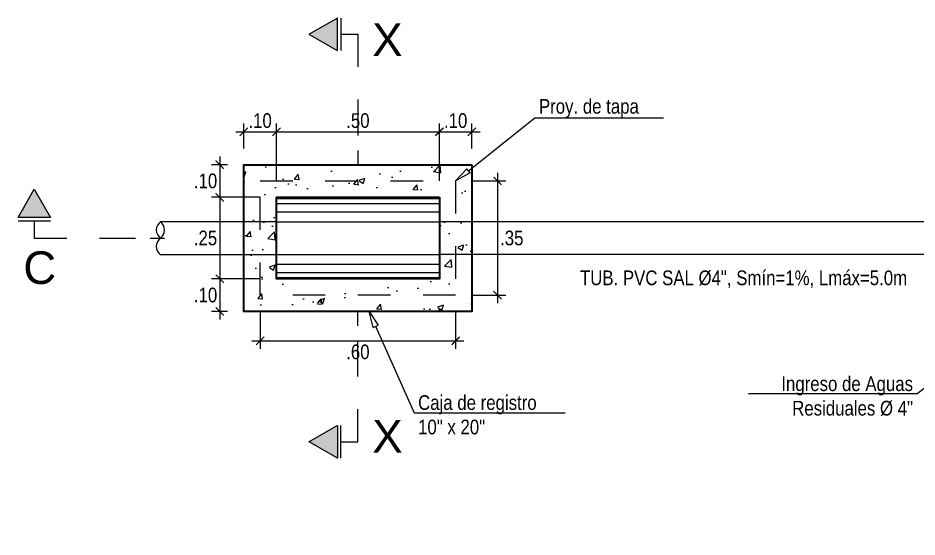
# Model space of a CAD drawing. Header units: metres. Extents: x 0 to 1935, y 0 to 1529.
# Drawn here: x 1861.746 to 1864.505, y 1490.252 to 1491.844 of the extents above; entities that cross this region are included whole.
import ezdxf
from ezdxf import colors
from ezdxf.entities.mleader import LeaderData, LeaderLine
from ezdxf.enums import TextEntityAlignment as Align
from ezdxf.math import Vec2, Vec3

# ---------------------------------------------------------------- set-up
doc = ezdxf.new("R2010")
doc.units = ezdxf.units.M
doc.header["$LTSCALE"] = 0.005
doc.linetypes.add('ACAD_ISO02W100', pattern=[15, 12, -3])
doc.linetypes.add('ACAD_ISO04W100', pattern=[30.5, 24, -3, 0.5, -3])
for name, color, linetype, lineweight in [('-Achurado', 251, 'Continuous', 5), ('-Acotado', 251, 'Continuous', 5), ('-Corte', 7, 'Continuous', 35), ('-Eje', 1, 'ACAD_ISO04W100', 9), ('-Proyeccion', 85, 'ACAD_ISO02W100', 9), ('-Textos', 7, 'Continuous', 20), ('-Tub. Desague', 20, 'Continuous', 20), ('-Vista', 148, 'Continuous', 9)]:
    doc.layers.add(name, color=color, linetype=linetype, lineweight=lineweight)
doc.styles.add('-Arial', font='arial.ttf')
doc.styles.add('-Arial Narrow', font='ARIALN.TTF')
doc.dimstyles.new('Esc 1_25', dxfattribs={"dimscale": 0.025, "dimtxt": 1.8, "dimasz": 1, "dimexe": 1, "dimexo": 2, "dimgap": 0.45, "dimtad": 2, "dimtih": 1, "dimtoh": 1, "dimzin": 4, "dimdsep": 46, "dimtxsty": '-Arial Narrow', "dimblk": 'ARCHTICK', "dimcen": 1, "dimdle": 1, "dimclrd": 256, "dimclre": 256, "dimclrt": 7, "dimadec": 0, "dimazin": 0, "dimtfac": 1, "dimtix": 1, "dimtmove": 1, "dimatfit": 2, "dimldrblk": 'ARCHTICK', "dimfxl": 1, "dimtolj": 2, "dimlwd": 5, "dimlwe": 0, "dimarcsym": 0})

# ---------------------------------------------------------------- blocks, each defined once
blk = doc.blocks.new('Corte Vertical 1_1000')
at = {"layer": '-Eje'}
blk.add_hatch(color=256, dxfattribs=at).paths.add_polyline_path([(13.34, -3.56), (9.86, -1.57), (9.86, -5.55)])
for p, q in [((9.44, -1.57), (9.44, -5.55)), ((9.44, -3.56), (7.34, -3.56))]:
    blk.add_line(p, q, dxfattribs=at)
blk.add_lwpolyline([(13.34, -3.56), (9.86, -5.55), (9.86, -1.57)], close=True, dxfattribs=at)
for points in [[(7.34, -3.56), (7.34, -16.05)], [(7.34, -14.25), (7.34, -16)], [(7.34, -17.81), (7.34, -19.56)]]:
    blk.add_lwpolyline(points, dxfattribs=at)
at = {"layer": '-Eje', "style": '-Arial'}
blk.add_attdef('A', text='', height=4, dxfattribs=at).set_placement((3.71, -4.24), align=Align.MIDDLE)
blk = doc.blocks.new('_ClosedBlank')
at = {"color": 0, "linetype": 'ByBlock', "lineweight": -2}
for p, q in [((-1, 0.167), (0, 0)), ((-1, 0.167), (-1, -0.167)), ((0, 0), (-1, -0.167))]:
    blk.add_line(p, q, dxfattribs=at)
blk = doc.blocks.new('_ArchTick')
at = {"color": 0, "linetype": 'ByBlock', "const_width": 0.15}
blk.add_lwpolyline([(-0.5, -0.5), (0.5, 0.5)], dxfattribs=at)
blk = doc.blocks.new('*D249')
at = {"layer": '-Acotado', "lineweight": 0, "transparency": 16777216}
for p, q in [((1862.4388, 1491.4439), (1862.4388, 1491.5197)), ((1862.5388, 1491.3439), (1862.5388, 1491.5197))]:
    blk.add_line(p, q, dxfattribs=at)
at = {"layer": '-Acotado', "lineweight": 5, "transparency": 16777216}
blk.add_line((1862.4138, 1491.4947), (1862.5638, 1491.4947), dxfattribs=at)
at = {"layer": 'Defpoints', "color": 0, "transparency": 16777216}
for p in [(1862.5388, 1491.4947), (1862.4388, 1491.3939), (1862.5388, 1491.2939)]:
    blk.add_point(p, dxfattribs=at)
at = {"layer": '-Acotado', "lineweight": 5, "transparency": 16777216, "xscale": 0.025, "yscale": 0.025, "zscale": 0.025, "rotation": 180}
blk.add_blockref('_ArchTick', (1862.4388, 1491.4947), dxfattribs=at)
at = {"layer": '-Acotado', "lineweight": 5, "transparency": 16777216, "xscale": 0.025, "yscale": 0.025, "zscale": 0.025}
blk.add_blockref('_ArchTick', (1862.5388, 1491.4947), dxfattribs=at)
at = {"layer": '-Acotado', "color": 7, "transparency": 16777216, "insert": (1862.4888, 1491.5289), "char_height": 0.045, "attachment_point": 5, "style": '-Arial Narrow'}
blk.add_mtext('\\A2;.10', dxfattribs=at)
blk = doc.blocks.new('*D250')
at = {"layer": '-Acotado', "lineweight": 0, "transparency": 16777216}
for p, q in [((1862.5388, 1491.3439), (1862.5388, 1491.5197)), ((1863.0388, 1491.3439), (1863.0388, 1491.5197))]:
    blk.add_line(p, q, dxfattribs=at)
at = {"layer": '-Acotado', "lineweight": 5, "transparency": 16777216}
blk.add_line((1862.5138, 1491.4947), (1863.0638, 1491.4947), dxfattribs=at)
at = {"layer": 'Defpoints', "color": 0, "transparency": 16777216}
for p in [(1863.0388, 1491.4947), (1862.5388, 1491.2939), (1863.0388, 1491.2939)]:
    blk.add_point(p, dxfattribs=at)
at = {"layer": '-Acotado', "lineweight": 5, "transparency": 16777216, "xscale": 0.025, "yscale": 0.025, "zscale": 0.025, "rotation": 180}
blk.add_blockref('_ArchTick', (1862.5388, 1491.4947), dxfattribs=at)
at = {"layer": '-Acotado', "lineweight": 5, "transparency": 16777216, "xscale": 0.025, "yscale": 0.025, "zscale": 0.025}
blk.add_blockref('_ArchTick', (1863.0388, 1491.4947), dxfattribs=at)
at = {"layer": '-Acotado', "color": 7, "transparency": 16777216, "insert": (1862.7888, 1491.5289), "char_height": 0.045, "attachment_point": 5, "style": '-Arial Narrow'}
blk.add_mtext('\\A2;.50', dxfattribs=at)
blk = doc.blocks.new('*D251')
at = {"layer": '-Acotado', "lineweight": 0, "transparency": 16777216}
for p, q in [((1863.0388, 1491.3439), (1863.0388, 1491.5197)), ((1863.1388, 1491.4439), (1863.1388, 1491.5197))]:
    blk.add_line(p, q, dxfattribs=at)
at = {"layer": '-Acotado', "lineweight": 5, "transparency": 16777216}
blk.add_line((1863.0138, 1491.4947), (1863.1638, 1491.4947), dxfattribs=at)
at = {"layer": 'Defpoints', "color": 0, "transparency": 16777216}
for p in [(1863.1388, 1491.4947), (1863.1388, 1491.3939), (1863.0388, 1491.2939)]:
    blk.add_point(p, dxfattribs=at)
at = {"layer": '-Acotado', "lineweight": 5, "transparency": 16777216, "xscale": 0.025, "yscale": 0.025, "zscale": 0.025, "rotation": 180}
blk.add_blockref('_ArchTick', (1863.0388, 1491.4947), dxfattribs=at)
at = {"layer": '-Acotado', "lineweight": 5, "transparency": 16777216, "xscale": 0.025, "yscale": 0.025, "zscale": 0.025}
blk.add_blockref('_ArchTick', (1863.1388, 1491.4947), dxfattribs=at)
at = {"layer": '-Acotado', "color": 7, "transparency": 16777216, "insert": (1863.0888, 1491.5289), "char_height": 0.045, "attachment_point": 5, "style": '-Arial Narrow'}
blk.add_mtext('\\A2;.10', dxfattribs=at)
blk = doc.blocks.new('*D252')
at = {"layer": '-Acotado', "lineweight": 5, "transparency": 16777216}
blk.add_line((1862.3649, 1491.4189), (1862.3649, 1491.2689), dxfattribs=at)
at = {"layer": '-Acotado', "lineweight": 0, "transparency": 16777216}
for p, q in [((1862.3888, 1491.3939), (1862.3399, 1491.3939)), ((1862.4888, 1491.2939), (1862.3399, 1491.2939))]:
    blk.add_line(p, q, dxfattribs=at)
at = {"layer": 'Defpoints', "color": 0, "transparency": 16777216}
for p in [(1862.4388, 1491.3939), (1862.3649, 1491.2939), (1862.5388, 1491.2939)]:
    blk.add_point(p, dxfattribs=at)
at = {"layer": '-Acotado', "lineweight": 5, "transparency": 16777216, "xscale": 0.025, "yscale": 0.025, "zscale": 0.025}
for p, rotation in [((1862.3649, 1491.3939), 90), ((1862.3649, 1491.2939), 270)]:
    blk.add_blockref('_ArchTick', p, dxfattribs=dict(at, rotation=rotation))
at = {"layer": '-Acotado', "color": 7, "transparency": 16777216, "insert": (1862.3214, 1491.3439), "char_height": 0.045, "attachment_point": 5, "style": '-Arial Narrow'}
blk.add_mtext('\\A2;.10', dxfattribs=at)
blk = doc.blocks.new('*D253')
at = {"layer": '-Acotado', "lineweight": 5, "transparency": 16777216}
blk.add_line((1862.3649, 1491.3189), (1862.3649, 1491.0189), dxfattribs=at)
at = {"layer": '-Acotado', "lineweight": 0, "transparency": 16777216}
for p, q in [((1862.4888, 1491.2939), (1862.3399, 1491.2939)), ((1862.4888, 1491.0439), (1862.3399, 1491.0439))]:
    blk.add_line(p, q, dxfattribs=at)
at = {"layer": 'Defpoints', "color": 0, "transparency": 16777216}
for p in [(1862.5388, 1491.2939), (1862.3649, 1491.0439), (1862.5388, 1491.0439)]:
    blk.add_point(p, dxfattribs=at)
at = {"layer": '-Acotado', "lineweight": 5, "transparency": 16777216, "xscale": 0.025, "yscale": 0.025, "zscale": 0.025}
for p, rotation in [((1862.3649, 1491.2939), 90), ((1862.3649, 1491.0439), 270)]:
    blk.add_blockref('_ArchTick', p, dxfattribs=dict(at, rotation=rotation))
at = {"layer": '-Acotado', "color": 7, "transparency": 16777216, "insert": (1862.3212, 1491.1689), "char_height": 0.045, "attachment_point": 5, "style": '-Arial Narrow'}
blk.add_mtext('\\A2;.25', dxfattribs=at)
blk = doc.blocks.new('*D254')
at = {"layer": '-Acotado', "lineweight": 5, "transparency": 16777216}
blk.add_line((1862.3649, 1491.0689), (1862.3649, 1490.9189), dxfattribs=at)
at = {"layer": '-Acotado', "lineweight": 0, "transparency": 16777216}
for p, q in [((1862.4888, 1491.0439), (1862.3399, 1491.0439)), ((1862.3888, 1490.9439), (1862.3399, 1490.9439))]:
    blk.add_line(p, q, dxfattribs=at)
at = {"layer": 'Defpoints', "color": 0, "transparency": 16777216}
for p in [(1862.5388, 1491.0439), (1862.3649, 1490.9439), (1862.4388, 1490.9439)]:
    blk.add_point(p, dxfattribs=at)
at = {"layer": '-Acotado', "lineweight": 5, "transparency": 16777216, "xscale": 0.025, "yscale": 0.025, "zscale": 0.025}
for p, rotation in [((1862.3649, 1491.0439), 90), ((1862.3649, 1490.9439), 270)]:
    blk.add_blockref('_ArchTick', p, dxfattribs=dict(at, rotation=rotation))
at = {"layer": '-Acotado', "color": 7, "transparency": 16777216, "insert": (1862.3214, 1490.9939), "char_height": 0.045, "attachment_point": 5, "style": '-Arial Narrow'}
blk.add_mtext('\\A2;.10', dxfattribs=at)
blk = doc.blocks.new('*D261')
at = {"layer": '-Acotado', "lineweight": 5, "transparency": 16777216}
blk.add_line((1863.2173, 1491.3689), (1863.2173, 1490.9689), dxfattribs=at)
at = {"layer": '-Acotado', "lineweight": 0, "transparency": 16777216}
for p, q in [((1863.1388, 1491.3439), (1863.2423, 1491.3439)), ((1863.1388, 1490.9939), (1863.2423, 1490.9939))]:
    blk.add_line(p, q, dxfattribs=at)
at = {"layer": 'Defpoints', "color": 0, "transparency": 16777216}
for p in [(1863.0888, 1491.3439), (1863.0888, 1490.9939), (1863.2173, 1490.9939)]:
    blk.add_point(p, dxfattribs=at)
at = {"layer": '-Acotado', "lineweight": 5, "transparency": 16777216, "xscale": 0.025, "yscale": 0.025, "zscale": 0.025}
for p, rotation in [((1863.2173, 1491.3439), 90), ((1863.2173, 1490.9939), 270)]:
    blk.add_blockref('_ArchTick', p, dxfattribs=dict(at, rotation=rotation))
at = {"layer": '-Acotado', "color": 7, "transparency": 16777216, "insert": (1863.261, 1491.1689), "char_height": 0.045, "attachment_point": 5, "style": '-Arial Narrow'}
blk.add_mtext('\\A2;.35', dxfattribs=at)
blk = doc.blocks.new('*D262')
at = {"layer": '-Acotado', "lineweight": 0, "transparency": 16777216}
for p, q in [((1862.4888, 1490.9439), (1862.4888, 1490.8287)), ((1863.0888, 1490.9439), (1863.0888, 1490.8287))]:
    blk.add_line(p, q, dxfattribs=at)
at = {"layer": '-Acotado', "lineweight": 5, "transparency": 16777216}
blk.add_line((1862.4638, 1490.8537), (1863.1138, 1490.8537), dxfattribs=at)
at = {"layer": 'Defpoints', "color": 0, "transparency": 16777216}
for p in [(1862.4888, 1490.9939), (1863.0888, 1490.9939), (1863.0888, 1490.8537)]:
    blk.add_point(p, dxfattribs=at)
at = {"layer": '-Acotado', "lineweight": 5, "transparency": 16777216, "xscale": 0.025, "yscale": 0.025, "zscale": 0.025, "rotation": 180}
blk.add_blockref('_ArchTick', (1862.4888, 1490.8537), dxfattribs=at)
at = {"layer": '-Acotado', "lineweight": 5, "transparency": 16777216, "xscale": 0.025, "yscale": 0.025, "zscale": 0.025}
blk.add_blockref('_ArchTick', (1863.0888, 1490.8537), dxfattribs=at)
at = {"layer": '-Acotado', "color": 7, "transparency": 16777216, "insert": (1862.7888, 1490.8195), "char_height": 0.045, "attachment_point": 5, "style": '-Arial Narrow'}
blk.add_mtext('\\A2;.60', dxfattribs=at)

msp = doc.modelspace()

# ---------------------------------------------------------------- hatches: boundary and pattern name
at = {"layer": '-Achurado'}
h = msp.add_hatch(dxfattribs=at)
h.set_pattern_fill('AR-CONC', color=256, scale=0.001)
h.set_pattern_definition([(50, (306.54047, 18.43399), (0.182184669, -0.015939086), [0.01905, -0.20955]), (355, (306.54047, 18.43399), (-0.035243421, 0.191056845), [0.01524, -0.167640584]), (100.451445, (306.55565, 18.43266), (0.146941247, 0.175117752), [0.016190009, -0.178090245]), (46.1842, (306.54047, 18.48479), (0.27107904, -0.042042328), [0.028575, -0.314325]), (96.635558, (306.56306, 18.48128), (0.237404134, 0.247426125), [0.024285023, -0.267135608]), (351.184151, (306.54047, 18.48479), (0.237404134, 0.247426125), [0.022859967, -0.251459732]), (21, (306.56587, 18.47209), (0.151614391, -0.102265198), [0.01905, -0.20955]), (326, (306.56587, 18.47209), (0.061802028, 0.184187966), [0.01524, -0.16764]), (71.451445, (306.5785, 18.46356), (0.21341642, 0.081922769), [0.016190009, -0.178089938]), (37.5, (306.54047, 18.433986), (0.0030886033, 0.0845550389), [0, -0.165608, 0, -0.17018, 0, -0.168275]), (7.5, (306.54047, 18.43399), (0.0668196625, 0.100180575), [0, -0.097028, 0, -0.161798, 0, -0.064135]), (327.5, (306.48383, 18.433986), (0.1355905952, -0.005728744), [0, -0.0635, 0, -0.19812, 0, -0.26289]), (317.5, (306.45843, 18.43399), (0.1481291814, 0.025426491), [0, -0.08255, 0, -0.131572, 0, -0.18669])])
h.paths.add_polyline_path([(1863.1388, 1491.39391), (1862.4388, 1491.39391), (1862.4388, 1490.94391), (1863.1388, 1490.94391)])
h.paths.add_polyline_path([(1863.0388, 1491.04391), (1862.5388, 1491.04391), (1862.5388, 1491.29391), (1863.0388, 1491.29391)], flags=16)

# ---------------------------------------------------------------- linework, layer by layer
at = {"layer": '-Acotado'}
for p, q in [((1862.5388, 1491.29391), (1863.0388, 1491.29391)), ((1862.5388, 1491.04391), (1863.0388, 1491.04391))]:
    msp.add_line(p, q, dxfattribs=at)
at = {"layer": '-Corte'}
for points in [[(1863.1388, 1491.39391), (1863.1388, 1490.94391), (1862.4388, 1490.94391), (1862.4388, 1491.39391)], [(1863.0388, 1491.29391), (1863.0388, 1491.04391), (1862.5388, 1491.04391), (1862.5388, 1491.29391)]]:
    msp.add_lwpolyline(points, close=True, dxfattribs=at)
at = {"layer": '-Proyeccion', "ltscale": 0.005}
msp.add_lwpolyline([(1863.0888, 1491.34391), (1863.0888, 1490.99391), (1862.4888, 1490.99391), (1862.4888, 1491.34391)], close=True, dxfattribs=at)
at = {"layer": '-Tub. Desague'}
for p, q in [((1865.13224, 1491.21891), (1863.0388, 1491.21891)), ((1865.13224, 1491.11891), (1863.0388, 1491.11891))]:
    msp.add_line(p, q, dxfattribs=at)
for points in [[(1862.5388, 1491.21891), (1862.18292, 1491.21891)], [(1862.5388, 1491.11736), (1862.18292, 1491.11736)]]:
    msp.add_lwpolyline(points, dxfattribs=at)
for centre, start, end in [((1862.20196, 1491.19352), 126.8699, 233.1301), ((1862.16388, 1491.19352), 306.8699, 53.1301), ((1862.20196, 1491.14275), 126.8699, 233.1301)]:
    msp.add_arc(centre, 0.03173, start, end, dxfattribs=at)
at = {"layer": '-Vista'}
for p, q in [((1862.5388, 1491.21891), (1863.0388, 1491.21891)), ((1862.5388, 1491.11891), (1863.0388, 1491.11891))]:
    msp.add_line(p, q, dxfattribs=at)
for points in [[(1862.5388, 1491.29024), (1863.0388, 1491.29024)], [(1862.5388, 1491.27464), (1863.0388, 1491.27464)], [(1862.5388, 1491.24941), (1863.0388, 1491.24941)], [(1862.5388, 1491.0884), (1863.0388, 1491.0884)], [(1862.5388, 1491.06317), (1863.0388, 1491.06317)], [(1862.5388, 1491.04758), (1863.0388, 1491.04758)]]:
    msp.add_lwpolyline(points, dxfattribs=at)

# ---------------------------------------------------------------- block references
at = {"layer": '-Eje'}
ref = msp.add_blockref('Corte Vertical 1_1000', (1862.9723, 1491.88291), dxfattribs=dict(at, xscale=-0.025, yscale=0.025, zscale=0.025))
ref.add_attrib('A', 'X', dxfattribs={"height": 0.1, "style": '-Arial'}).set_placement((1862.87948, 1491.77697), align=Align.MIDDLE)
ref = msp.add_blockref('Corte Vertical 1_1000', (1861.70668, 1490.98541), dxfattribs=dict(at, xscale=0.025, yscale=0.025, zscale=0.025, rotation=90))
ref.add_attrib('A', 'C', dxfattribs={"height": 0.1, "style": '-Arial'}).set_placement((1861.81261, 1491.07823), align=Align.MIDDLE)
ref = msp.add_blockref('Corte Vertical 1_1000', (1862.9723, 1490.45491), dxfattribs=dict(at, xscale=0.025, yscale=0.025, zscale=0.025, rotation=180))
ref.add_attrib('A', 'X', dxfattribs={"height": 0.1, "style": '-Arial'}).set_placement((1862.87948, 1490.56084), align=Align.MIDDLE)

# ---------------------------------------------------------------- texts
at = {"layer": '-Textos', "insert": (1863.97223, 1491.04271), "char_height": 0.045, "attachment_point": 5, "style": '-Arial Narrow'}
msp.add_mtext('\\pxqc;TUB. PVC SAL Ø4", Smín=1%, Lmáx=5.0m', dxfattribs=at)

# ---------------------------------------------------------------- dimensions: what is measured, and where the dimension line sits
at = {"layer": '-Acotado'}
for base, p1, p2, picture, middle in [((1862.5388, 1491.49469), (1862.4388, 1491.39391), (1862.5388, 1491.29391), '*D249', (1862.4888, 1491.52892)), ((1863.0388, 1491.49469), (1862.5388, 1491.29391), (1863.0388, 1491.29391), '*D250', (1862.7888, 1491.52892)), ((1863.1388, 1491.49469), (1863.0388, 1491.29391), (1863.1388, 1491.39391), '*D251', (1863.0888, 1491.52892)), ((1863.0888, 1490.8537), (1862.4888, 1490.99391), (1863.0888, 1490.99391), '*D262', (1862.7888, 1490.81948))]:
    dim = msp.add_linear_dim(base=base, p1=p1, p2=p2, dimstyle='Esc 1_25', dxfattribs=at)
    dim.commit()
    dim.dimension.update_dxf_attribs({"geometry": picture, "text_midpoint": middle})
for base, p1, p2, picture, middle in [((1862.36488, 1491.29391), (1862.4388, 1491.39391), (1862.5388, 1491.29391), '*D252', (1862.32145, 1491.34391)), ((1863.21732, 1490.99391), (1863.0888, 1491.34391), (1863.0888, 1490.99391), '*D261', (1863.26096, 1491.16891)), ((1862.36488, 1491.04391), (1862.5388, 1491.29391), (1862.5388, 1491.04391), '*D253', (1862.32125, 1491.16891)), ((1862.36488, 1490.94391), (1862.5388, 1491.04391), (1862.4388, 1490.94391), '*D254', (1862.32145, 1490.99391))]:
    dim = msp.add_linear_dim(base=base, p1=p1, p2=p2, angle=90, dimstyle='Esc 1_25', dxfattribs=at)
    dim.commit()
    dim.dimension.update_dxf_attribs({"geometry": picture, "text_midpoint": middle})

# ---------------------------------------------------------------- leaders
ml = msp.add_multileader_mtext('Standard', dxfattribs=at)
ml.set_content('Proy. de tapa', color=7, style='-Arial Narrow')
ml.set_leader_properties(color=7, linetype='ByLayer', lineweight=0)
ml.set_arrow_properties(name='CLOSEDBLANK')
ml.build(insert=Vec2(0, 0))
ml.multileader.update_dxf_attribs({"has_dogleg": 0, "text_left_attachment_type": 6, "text_right_attachment_type": 6, "dogleg_length": 0, "arrow_head_size": 0.05, "scale": 0.025})
ctx = ml.context
ctx.base_point, ctx.scale, ctx.char_height, ctx.arrow_head_size, ctx.landing_gap_size, ctx.plane_origin = Vec3(1863.33193, 1491.53715), 0.025, 0.045, 0.05, 0.0125, Vec3(1862.86907, 1490.79221)
ctx.left_attachment, ctx.right_attachment = 6, 6
notes = []
notes.append((ctx, [(0, (1, 1, 0), (1863.33193, 1491.53715), (1, 0), 0, [(0, [(1863.0888, 1491.34391)], 0, [])])]))
ctx.mtext.insert, ctx.mtext.flow_direction = Vec3(1863.34443, 1491.59538), 5
ml = msp.add_multileader_mtext('Standard', dxfattribs=at)
ml.set_content('Ingreso de Aguas \\PResiduales %%C 4"', color=7, style='-Arial Narrow')
ml.set_leader_properties(color=7, linetype='ByLayer', lineweight=0)
ml.set_arrow_properties(name='CLOSEDBLANK')
ml.build(insert=Vec2(0, 0))
ml.multileader.update_dxf_attribs({"has_dogleg": 0, "text_left_attachment_type": 6, "text_right_attachment_type": 6, "dogleg_length": 0, "arrow_head_size": 0.05, "scale": 0.025})
ctx = ml.context
ctx.base_point, ctx.scale, ctx.char_height, ctx.arrow_head_size, ctx.landing_gap_size, ctx.plane_origin = Vec3(1864.08252, 1490.69066), 0.025, 0.045, 0.05, 0.0125, Vec3(1864.59951, 1491.16891)
ctx.left_attachment, ctx.right_attachment, ctx.text_align_type = 6, 6, 2
notes.append((ctx, [(0, (1, 1, 0), (1864.50475, 1490.69066), (-1, 0), 0, [(0, [(1865.12946, 1491.16891)], 0, [])])]))
ctx.mtext.insert, ctx.mtext.alignment, ctx.mtext.flow_direction = Vec3(1864.49225, 1490.74466), 3, 5
ml = msp.add_multileader_mtext('Standard', dxfattribs=at)
ml.set_content('Caja de registro\\P10" x 20"', color=7, style='-Arial Narrow')
ml.set_leader_properties(color=7, linetype='ByLayer', lineweight=0)
ml.set_arrow_properties(name='CLOSEDBLANK')
ml.build(insert=Vec2(0, 0))
ml.multileader.update_dxf_attribs({"has_dogleg": 0, "text_left_attachment_type": 6, "text_right_attachment_type": 6, "dogleg_length": 0, "arrow_head_size": 0.05, "scale": 0.025})
ctx = ml.context
ctx.base_point, ctx.scale, ctx.char_height, ctx.arrow_head_size, ctx.landing_gap_size, ctx.plane_origin = Vec3(1862.96106, 1490.63287), 0.025, 0.045, 0.05, 0.0125, Vec3(1862.85888, 1490.56277)
ctx.left_attachment, ctx.right_attachment = 6, 6
notes.append((ctx, [(0, (1, 1, 0), (1862.96106, 1490.63287), (1, 0), 0, [(0, [(1862.82303, 1490.94391)], 0, [])])]))
ctx.mtext.insert, ctx.mtext.flow_direction = Vec3(1862.97356, 1490.68687), 5
for ctx, leaders in notes:
    for number, flags, end, landing, length, lines in leaders:
        leader = LeaderData()
        leader.index, (leader.has_last_leader_line, leader.has_dogleg_vector, leader.attachment_direction) = number, flags
        leader.last_leader_point, leader.dogleg_vector, leader.dogleg_length = Vec3(end), Vec3(landing), length
        for number, points, colour, breaks in lines:
            line = LeaderLine()
            line.index, line.vertices, line.color, line.breaks = number, Vec3.list(points), colors.encode_raw_color(colour), breaks
            leader.lines.append(line)
        ctx.leaders.append(leader)

doc.saveas('drawing.dxf')
